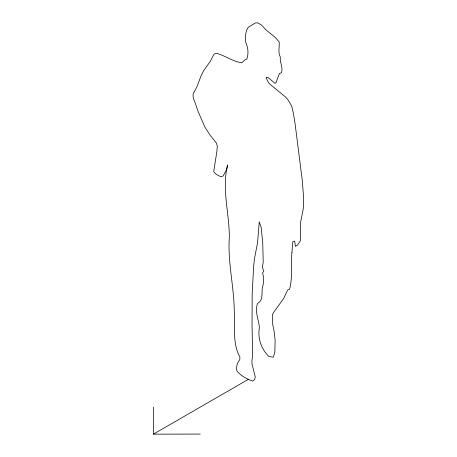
<?xml version="1.0" encoding="UTF-8"?>
<svg xmlns="http://www.w3.org/2000/svg" width="457" height="457" viewBox="0 0 457 457"><rect width="100%" height="100%" fill="white"/><g stroke="black" fill="none" stroke-linecap="round" stroke-linejoin="round"><path stroke-width="0.69" d="M200.217 434.081L153.415 434.15L153.529 407.13M153.415 434.15L248.374 379.327M291.932 252.544C290.686 264.774 292.903 277.336 289.527 289.31L287.607 290.006L283.763 298.33L273.789 312.137L272.463 314.565L272.583 323.79L274.029 330.868L275.108 339.677L274.868 352.027L273.309 357.231L268.745 356.397C261.284 349.051 257.502 338.237 259.37 327.818C258.93 319.677 254.389 311.583 257.565 303.465C263.603 300.203 261.433 293.028 262.375 287.51C264.066 282.569 263.992 277.833 262.615 272.943L263.815 271.138L262.375 267.528L263.215 262.05L262.735 242.764L261.17 227.432L259.25 221.879L257.565 242.696L254.44 258.788L253.601 266.768L252.161 294.377L252.041 325.664L252.641 355.426L251.921 360.562L252.041 364.098L255.28 376.934L254.56 379.567L252.641 381.092C246.843 379.07 240.919 375.825 236.897 371.033C235.863 367.12 237.2 362.709 239.782 359.659L239.902 356.951C233.584 346.023 234.55 332.587 234.498 320.391A131.953 76.182 60 0 0 234.252 311.097C234.035 286.282 227.557 261.981 229.328 237.074C229.357 212.939 221.542 188.878 227.649 164.926L226.563 169.713L223.079 176.025L220.68 176.722L215.75 174.014L213.71 171.586L216.835 151.747L217.315 146.194L216.35 143.007L210.106 135.232L204.816 126.909L198.207 111.719L194.722 101.66A9.46 5.461 60 0 1 194.242 91.811L196.767 87.161L200.971 76.13L203.496 70.926L210.106 61.558L214.19 53.932L216.835 53.372C225.461 55.811 232.927 61.564 241.827 62.809L244.832 59.827L246.871 59.062C248.808 53.349 248.094 47.591 245.672 42.135C245.46 37.131 245.146 31.653 248.191 27.357L255.406 22.919L257.685 22.85L261.65 25.141L265.854 29.785L274.988 37.143L279.193 41.93C279.644 47.054 277.753 52.041 280.272 56.982C279.707 62.392 283.266 67.43 281.478 72.8L279.313 73.491C278.73 76.473 276.856 78.77 276.554 81.889L275.108 83.414L268.259 77.656L266.22 77.307L267.179 80.221L269.224 83.62L285.202 96.73L287.607 99.232L291.692 106.03L293.371 113.245L295.056 123.51L302.266 180.258L303.585 197.253L303.585 203.496L303.225 209.117L300.46 222.919L300.34 240.89L297.456 245.049L295.416 246.369L294.696 241.096L292.771 241.793L291.932 252.544"/></g></svg>
